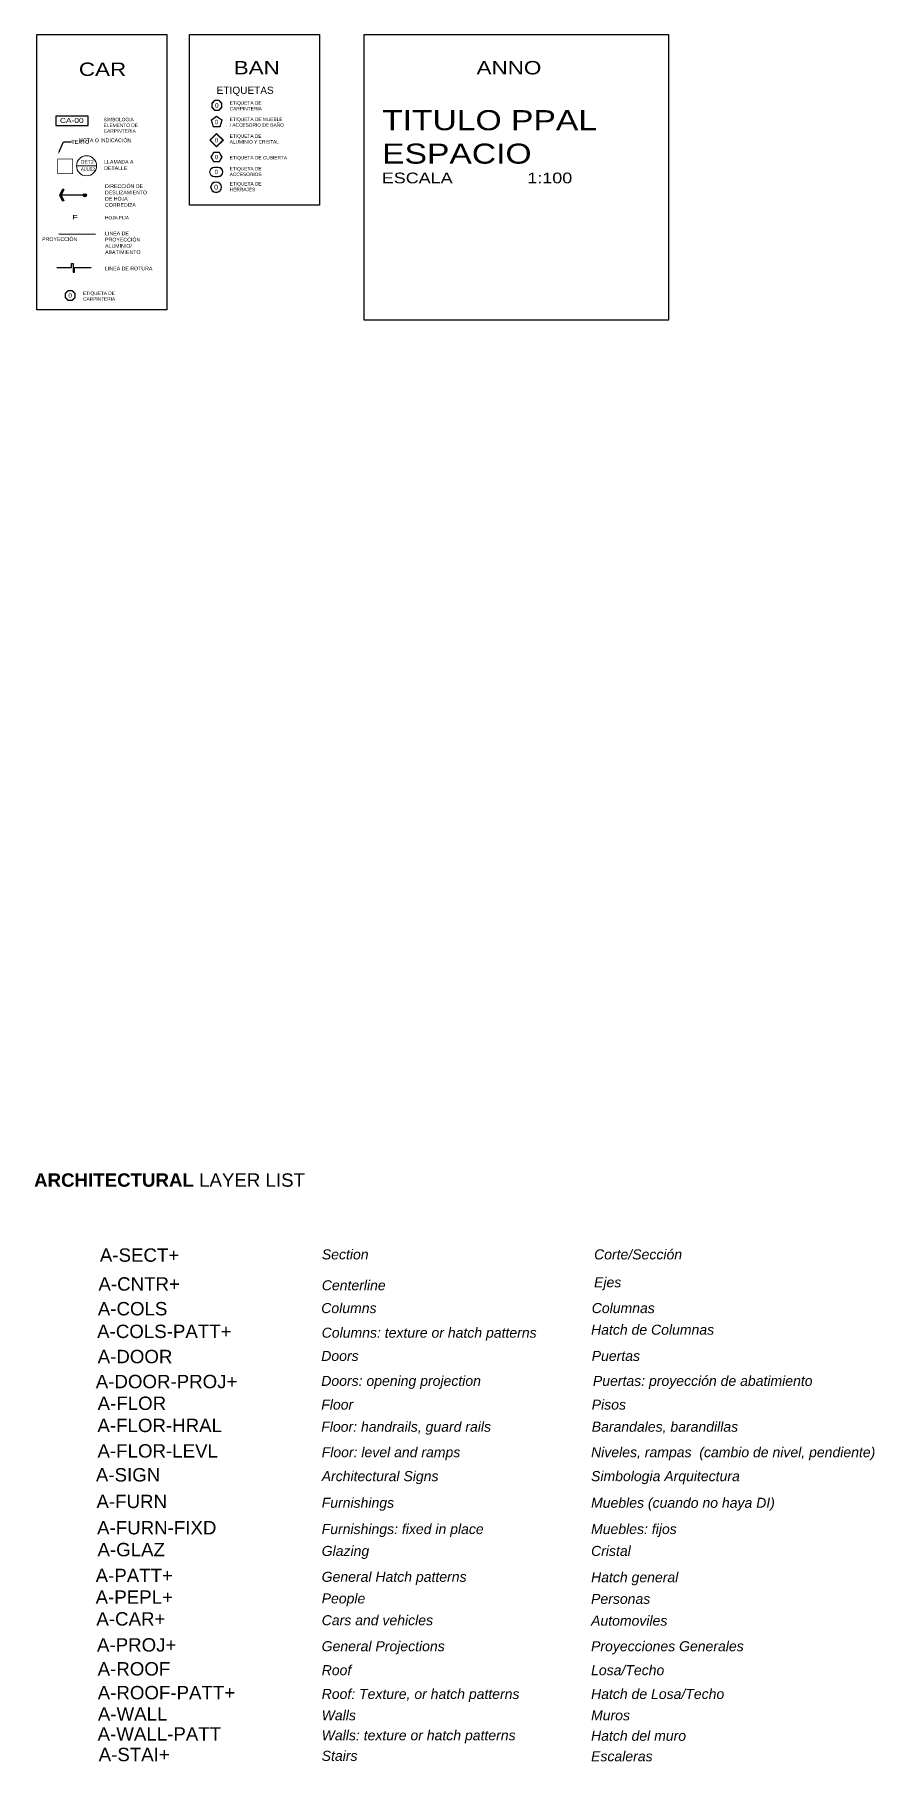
# Model space of a CAD drawing. Header units: metres. Extents: x 1769 to 3632, y 809 to 2652.
# Drawn here: x 1865.86 to 1878.43, y 1684.96 to 1710.78 of the extents above; entities that cross this region are included whole.
import ezdxf
from ezdxf import colors
from ezdxf.entities.mleader import LeaderData, LeaderLine
from ezdxf.enums import TextEntityAlignment as Align
from ezdxf.math import Vec2, Vec3

# ---------------------------------------------------------------- set-up
doc = ezdxf.new("R2010")
doc.units = ezdxf.units.M
doc.header["$LTSCALE"] = 10
doc.linetypes.add('HIDDEN', pattern=[9.525, 6.35, -3.175])
doc.linetypes.add('HIDDEN2', pattern=[4.7625, 3.175, -1.5875])
for name, color, linetype in [('A-ANNO-LABL', 3, 'Continuous'), ('A-ANNO-SIMB-CARP', 14, 'Continuous'), ('A-ANNO-TEXT', 3, 'Continuous'), ('A-CAR+', 8, 'Continuous'), ('A-CNTR+', 1, 'HIDDEN'), ('A-COLS', 6, 'Continuous'), ('A-COLS-PATT+', 8, 'Continuous'), ('A-DOOR', 1, 'Continuous'), ('A-DOOR-PROJ+', 1, 'HIDDEN'), ('A-FLOR', 1, 'Continuous'), ('A-FLOR-HRAL', 1, 'Continuous'), ('A-FLOR-LEVL', 2, 'Continuous'), ('A-FURN', 1, 'Continuous'), ('A-FURN-FIXD', 8, 'Continuous'), ('A-GLAZ', 150, 'Continuous'), ('A-PATT+', 8, 'Continuous'), ('A-PEPL+', 8, 'Continuous'), ('A-PROJ+', 1, 'HIDDEN'), ('A-ROOF', 6, 'Continuous'), ('A-ROOF-PATT+', 8, 'Continuous'), ('A-SECT+', 3, 'Continuous'), ('A-SIGN', 3, 'Continuous'), ('A-STAI', 5, 'Continuous'), ('A-WALL', 6, 'Continuous'), ('A-WALL-PATT', 8, 'Continuous')]:
    doc.layers.add(name, color=color, linetype=linetype)
for name, color, linetype, lineweight in [('A-ANNO-SIMB-CALLOUT', 30, 'Continuous', 5), ('A-ANNO-SIMB-ETIQ', 144, 'Continuous', 0), ('TEXTO GENERAL', 255, 'Continuous', 0)]:
    doc.layers.add(name, color=color, linetype=linetype, lineweight=lineweight)
doc.styles.add('arial', font='arial.ttf')
doc.styles.add('Arial_3', font='arial.ttf', dxfattribs={"height": 0.05})
doc.styles.add('Arial_4', font='arial.ttf', dxfattribs={"width": 0.7, "height": 0.0625})
doc.styles.add('EJE', font='arial.ttf')
doc.styles.add('SANSERIF', font='sanss___.ttf', dxfattribs={"width": 1.2, "height": 0.15})
doc.styles.add('textos', font='arial.ttf')

# ---------------------------------------------------------------- blocks, each defined once
blk = doc.blocks.new('CARPINTERIA')
blk.add_wipeout([(-0.187, 0.15), (-0.275, 0.062), (-0.275, -0.062), (-0.187, -0.15), (-0.063, -0.15), (0.025, -0.062), (0.025, 0.062), (-0.063, 0.15)])
for points in [[(-0.187, 0.15), (-0.275, 0.062), (-0.275, -0.062), (-0.187, -0.15), (-0.063, -0.15), (0.025, -0.062), (0.025, 0.062), (-0.063, 0.15)], [(-0.183, 0.14), (-0.265, 0.058), (-0.265, -0.058), (-0.183, -0.14), (-0.067, -0.14), (0.015, -0.058), (0.015, 0.058), (-0.067, 0.14)]]:
    blk.add_lwpolyline(points, close=True)
at = {"style": 'arial'}
blk.add_attdef('0', text='', height=0.136, dxfattribs=at).set_placement((-0.125, 0), align=Align.MIDDLE_CENTER)
blk = doc.blocks.new('BAÑOS')
blk.add_wipeout([(-0.016, -0.15), (0.051, 0.057), (-0.125, 0.185), (-0.301, 0.057), (-0.234, -0.15)])
for points in [[(-0.016, -0.15), (0.051, 0.057), (-0.125, 0.185), (-0.301, 0.057), (-0.234, -0.15)], [(-0.023, -0.14), (0.04, 0.053), (-0.125, 0.173), (-0.29, 0.053), (-0.227, -0.14)]]:
    blk.add_lwpolyline(points, close=True)
for points in [[(-0.184, -0.14), (-0.066, -0.14)], [(-0.184, -0.15), (-0.066, -0.15)]]:
    blk.add_lwpolyline(points)
at = {"style": 'arial'}
blk.add_attdef('0', text='', height=0.136, dxfattribs=at).set_placement((-0.125, 0), align=Align.MIDDLE_CENTER)
blk = doc.blocks.new('VIDRIO')
blk.add_wipeout([(-0.125, 0.212), (-0.337, 0), (-0.125, -0.212), (0.087, 0)])
for points in [[(-0.125, 0.212), (-0.337, 0), (-0.125, -0.212), (0.087, 0)], [(-0.125, 0.198), (-0.323, 0), (-0.125, -0.198), (0.073, 0)]]:
    blk.add_lwpolyline(points, close=True)
at = {"style": 'arial'}
blk.add_attdef('0', text='', height=0.136, dxfattribs=at).set_placement((-0.125, 0), align=Align.MIDDLE_CENTER)
blk = doc.blocks.new('CUBIERTAS')
blk.add_wipeout([(-0.038, -0.15), (0.048, 0), (-0.038, 0.15), (-0.212, 0.15), (-0.298, 0), (-0.212, -0.15)])
for points in [[(-0.038, -0.15), (0.048, 0), (-0.038, 0.15), (-0.212, 0.15), (-0.298, 0), (-0.212, -0.15)], [(-0.044, -0.14), (0.037, 0), (-0.044, 0.14), (-0.206, 0.14), (-0.287, 0), (-0.206, -0.14)]]:
    blk.add_lwpolyline(points, close=True)
at = {"style": 'arial'}
blk.add_attdef('0', text='', height=0.136, dxfattribs=at).set_placement((-0.125, 0), align=Align.MIDDLE_CENTER)
blk = doc.blocks.new('VARIOS')
for points in [[(-0.066, 0.15), (-0.184, 0.15)], [(-0.066, 0.14), (-0.184, 0.14)], [(-0.184, -0.14), (-0.066, -0.14)], [(-0.184, -0.15), (-0.066, -0.15)]]:
    blk.add_lwpolyline(points)
for centre, radius, start, end in [((-0.184, 0), 0.15, 90, 270), ((-0.184, 0), 0.14, 90, 270), ((-0.066, 0), 0.15, 270, 90), ((-0.066, 0), 0.14, 270, 90)]:
    blk.add_arc(centre, radius, start, end)
at = {"style": 'arial'}
blk.add_attdef('0', text='', height=0.136, dxfattribs=at).set_placement((-0.125, 0), align=Align.MIDDLE_CENTER)
blk = doc.blocks.new('ACC-1')
at = {"linetype": 'Continuous'}
for radius in [0.15, 0.14]:
    blk.add_circle((-0.125, 0), radius, dxfattribs=at)
at = {"style": 'arial'}
blk.add_attdef('0', text='', height=0.136, dxfattribs=at).set_placement((-0.125, 0), align=Align.MIDDLE_CENTER)
blk = doc.blocks.new('DESLIZ CARP')
h = blk.add_hatch(color=256)
edge = h.paths.add_edge_path()
edge.add_line((2270.026, 1234.069), (2270.026, 1234.116))
edge.add_ellipse((2270.026, 1234.092), major_axis=(-0.0164, 0.0164), ratio=1, start_angle=135, end_angle=315, ccw=False)
edge = h.paths.add_edge_path()
edge.add_line((2270.026, 1234.116), (2270.026, 1234.069))
edge.add_ellipse((2270.026, 1234.092), major_axis=(-0.0164, -0.0164), ratio=1, start_angle=-135, end_angle=45, ccw=False)
for p, q in [((2270.026, 1234.092), (2269.648, 1234.092)), ((2269.691, 1234.177), (2269.649, 1234.092)), ((2269.649, 1234.092), (2269.691, 1234.008)), ((2269.713, 1234.177), (2269.67, 1234.092)), ((2269.67, 1234.092), (2269.713, 1234.008)), ((2269.713, 1234.177), (2269.691, 1234.177)), ((2269.713, 1234.008), (2269.691, 1234.008))]:
    blk.add_line(p, q)
blk.add_circle((2270.026, 1234.092), 0.0233)
for points in [[(2269.713, 1234.177), (2269.67, 1234.092), (2269.691, 1234.177), (2269.649, 1234.092)], [(2269.713, 1234.008), (2269.67, 1234.092), (2269.691, 1234.008), (2269.649, 1234.092)]]:
    blk.add_solid(points)
blk = doc.blocks.new('Vista de diseño - Llamada métrica-1141-ALU402 - PLANTA AMPLIACIÓN BARANDAL')
at = {"layer": 'A-ANNO-SIMB-CALLOUT'}
blk.add_line((-0.006, 0), (0.006, 0), dxfattribs=at)
for start, end in [(360, 180), (180, 360)]:
    blk.add_arc((0, 0), 0.006, start, end, dxfattribs=at)

msp = doc.modelspace()

# ---------------------------------------------------------------- linework, layer by layer
for points in [[(1865.901, 1710.784), (1867.844, 1710.784), (1867.844, 1706.666), (1865.901, 1706.666)], [(1868.181, 1710.784), (1870.127, 1710.784), (1870.127, 1708.23), (1868.181, 1708.23)], [(1870.795, 1710.784), (1875.347, 1710.784), (1875.347, 1706.514), (1870.795, 1706.514)]]:
    msp.add_lwpolyline(points, close=True)
at = {"layer": 'A-ANNO-LABL'}
msp.add_lwpolyline([(1866.196, 1707.299), (1866.416, 1707.299), (1866.416, 1707.36), (1866.44, 1707.36), (1866.44, 1707.229), (1866.46, 1707.229), (1866.46, 1707.299), (1866.71, 1707.299)], dxfattribs=at)
at = {"layer": 'A-ANNO-SIMB-CALLOUT', "linetype": 'HIDDEN2', "ltscale": 0.01, "const_width": 0.01}
msp.add_lwpolyline([(1866.434, 1708.925), (1866.212, 1708.925), (1866.212, 1708.702), (1866.434, 1708.702)], close=True, dxfattribs=at)
at = {"layer": 'A-ANNO-SIMB-CARP'}
msp.add_lwpolyline([(1866.183, 1709.424), (1866.666, 1709.424), (1866.666, 1709.564), (1866.183, 1709.564)], close=True, dxfattribs=at)
at = {"layer": 'A-PROJ+', "linetype": 'HIDDEN', "ltscale": 0.01}
msp.add_line((1866.776, 1707.795), (1866.227, 1707.797), dxfattribs=at)

# ---------------------------------------------------------------- block references
at = {"layer": 'A-ANNO-SIMB-CALLOUT', "xscale": 24.99999999999999, "yscale": 24.99999999999999, "zscale": 24.99999999999999}
msp.add_blockref('Vista de diseño - Llamada métrica-1141-ALU402 - PLANTA AMPLIACIÓN BARANDAL', (1866.642, 1708.821), dxfattribs=at)
at = {"layer": 'A-ANNO-SIMB-CARP'}
msp.add_blockref('DESLIZ CARP', (-403.409, 474.288), dxfattribs=at)
at = {"layer": 'A-ANNO-SIMB-ETIQ'}
ref = msp.add_blockref('ACC-1', (1868.648, 1708.501), dxfattribs=dict(at, xscale=0.546, yscale=0.546, zscale=1.82))
ref.add_attrib('0', '0', dxfattribs={"layer": '0', "height": 0.0745, "style": 'arial', "oblique": 360}).set_placement((1868.579, 1708.501), align=Align.MIDDLE_CENTER)

# ---------------------------------------------------------------- texts
at = {"attachment_point": 2, "style": 'SANSERIF'}
for s, insert, char_height, width in [('{\\fSansSerif|b1|i0|c2|p2;\\W1;ARCHITECTURAL\\fSansSerif|b0|i0|c2|p2; LAYER LIST}', (1867.883, 1693.755), 0.2, 4.11335), ('\\pxql;{\\fArial|b0|i1|c0|p34;\\W1;Section}', (1871.357, 1692.618), 0.15, 2.39229), ('\\pxql;{\\fArial|b0|i1|c0|p34;\\W1;Corte/Sección}', (1875.458, 1692.618), 0.15, 2.45141), ('\\pxql;{\\fArial|b0|i1|c0|p34;\\W1;Ejes}', (1875.228, 1692.201), 0.15, 1.99262), ('\\pxql;{\\fArial|b0|i1|c0|p34;\\W1;Centerline}', (1870.8, 1692.156), 0.15, 1.27927), ('\\pxql;{\\fArial|b0|i1|c0|p34;\\W1;Columns}', (1871.772, 1691.815), 0.15, 3.23987), ('\\pxql;{\\fArial|b0|i1|c0|p34;\\W1;Columnas}', (1875.779, 1691.815), 0.15, 3.16412), ('\\pxql;{\\fArial|b0|i1|c0|p34;\\W1;Columns: texture or hatch patterns}', (1872.346, 1691.447), 0.15, 4.37498), ('\\pxql;{\\fArial|b0|i1|c0|p34;\\W1;Hatch de Columnas}', (1876.504, 1691.492), 0.15, 4.63391), ('\\pxql;{\\fArial|b0|i1|c0|p34;\\W1;Doors}', (1871.772, 1691.1), 0.15, 3.23987), ('\\pxql;{\\fArial|b0|i1|c0|p34;\\W1;Puertas}', (1875.779, 1691.1), 0.15, 3.16412), ('\\pxql;{\\fArial|b0|i1|c0|p34;\\W1;Doors: opening projection}', (1871.772, 1690.727), 0.15, 3.23987), ('\\pxql;{\\fArial|b0|i1|c0|p34;\\W1;Puertas: proyección de abatimiento}', (1875.951, 1690.727), 0.15, 3.47289), ('\\pxql;{\\fArial|b0|i1|c0|p34;\\W1;Floor}', (1871.772, 1690.372), 0.15, 3.23987), ('\\pxql;{\\fArial|b0|i1|c0|p34;\\W1;Pisos}', (1875.779, 1690.372), 0.15, 3.16412), ('\\pxql;{\\fArial|b0|i1|c0|p34;\\W1;Floor: handrails, guard rails}', (1871.772, 1690.041), 0.15, 3.23987), ('\\pxql;{\\fArial|b0|i1|c0|p34;\\W1;Barandales, barandillas}', (1875.779, 1690.041), 0.15, 3.16412), ('\\pxql;{\\fArial|b0|i1|c0|p34;\\W1;Floor: level and ramps}', (1872.346, 1689.66), 0.15, 4.37498), ('\\pxql;{\\fArial|b0|i1|c0|p34;\\W1;Niveles, rampas  (cambio de nivel, pendiente)}', (1876.504, 1689.66), 0.15, 4.63391), ('\\pxql;{\\fArial|b0|i1|c0|p34;\\W1;Architectural Signs}', (1872.346, 1689.302), 0.15, 4.37498), ('\\pxql;{\\fArial|b0|i1|c0|p34;\\W1;Simbologia Arquitectura}', (1876.504, 1689.302), 0.15, 4.63391), ('\\pxql;{\\fArial|b0|i1|c0|p34;\\W1;Furnishings}', (1872.346, 1688.904), 0.15, 4.37498), ('\\pxql;{\\fArial|b0|i1|c0|p34;\\W1;Muebles (cuando no haya DI)}', (1876.504, 1688.904), 0.15, 4.63391), ('\\pxql;{\\fArial|b0|i1|c0|p34;\\W1;Furnishings: fixed in place}', (1872.346, 1688.511), 0.15, 4.37498), ('\\pxql;{\\fArial|b0|i1|c0|p34;\\W1;Muebles: fijos}', (1876.504, 1688.511), 0.15, 4.63391), ('\\pxql;{\\fArial|b0|i1|c0|p34;\\W1;Glazing}', (1872.346, 1688.184), 0.15, 4.37498), ('\\pxql;{\\fArial|b0|i1|c0|p34;\\W1;Cristal}', (1876.504, 1688.184), 0.15, 4.63391), ('\\pxql;{\\fArial|b0|i1|c0|p34;\\W1;General Hatch patterns}', (1872.346, 1687.797), 0.15, 4.37498), ('\\pxql;{\\fArial|b0|i1|c0|p34;\\W1;Hatch general}', (1876.504, 1687.79), 0.15, 4.63391), ('\\pxql;{\\fArial|b0|i1|c0|p34;\\W1;People}', (1872.346, 1687.474), 0.15, 4.37498), ('\\pxql;{\\fArial|b0|i1|c0|p34;\\W1;Personas}', (1876.504, 1687.467), 0.15, 4.63391), ('\\pxql;{\\fArial|b0|i1|c0|p34;\\W1;Cars and vehicles}', (1872.346, 1687.148), 0.15, 4.37498), ('\\pxql;{\\fArial|b0|i1|c0|p34;\\W1;Automoviles}', (1876.504, 1687.141), 0.15, 4.63391), ('\\pxql;{\\fArial|b0|i1|c0|p34;\\W1;General Projections}', (1872.346, 1686.759), 0.15, 4.37498), ('\\pxql;{\\fArial|b0|i1|c0|p34;\\W1;Proyecciones Generales}', (1876.504, 1686.759), 0.15, 4.63391), ('\\pxql;{\\fArial|b0|i1|c0|p34;\\W1;Roof}', (1872.346, 1686.401), 0.15, 4.37498), ('\\pxql;{\\fArial|b0|i1|c0|p34;\\W1;Losa/Techo}', (1876.504, 1686.401), 0.15, 4.63391), ('\\pxql;{\\fArial|b0|i1|c0|p34;\\W1;Roof: Texture, or hatch patterns}', (1872.346, 1686.045), 0.15, 4.37498), ('\\pxql;{\\fArial|b0|i1|c0|p34;\\W1;Hatch de Losa/Techo}', (1876.504, 1686.045), 0.15, 4.63391), ('\\pxql;{\\fArial|b0|i1|c0|p34;\\W1;Walls}', (1872.346, 1685.726), 0.15, 4.37498), ('\\pxql;{\\fArial|b0|i1|c0|p34;\\W1;Muros}', (1876.504, 1685.726), 0.15, 4.63391), ('\\pxql;{\\fArial|b0|i1|c0|p34;\\W1;Walls: texture or hatch patterns}', (1872.346, 1685.427), 0.15, 4.37498), ('\\pxql;{\\fArial|b0|i1|c0|p34;\\W1;Hatch del muro}', (1876.504, 1685.42), 0.15, 4.63391), ('\\pxql;{\\fArial|b0|i1|c0|p34;\\W1;Stairs}', (1872.346, 1685.12), 0.15, 4.37498), ('\\pxql;{\\fArial|b0|i1|c0|p34;\\W1;Escaleras}', (1876.504, 1685.113), 0.15, 4.63391)]:
    msp.add_mtext(s, dxfattribs=dict(at, insert=insert, char_height=char_height, width=width))
at = {"layer": 'A-ANNO-LABL', "attachment_point": 2, "style": 'SANSERIF'}
for s, insert, char_height, width in [('\\pxql;TITULO PPAL^JESPACIO', (1873.455, 1709.653), 0.3, 4.78602), ('\\pxql;ESCALA               1:100', (1873.509, 1708.719), 0.16, 4.90188)]:
    msp.add_mtext(s, dxfattribs=dict(at, insert=insert, char_height=char_height, width=width))
at = {"layer": 'A-ANNO-SIMB-CALLOUT', "attachment_point": 1}
for s, insert, char_height, width, style in [('ALU03', (1866.557, 1708.798), 0.0561, 0.34633, 'Arial_4'), ('DET2', (1866.557, 1708.907), 0.054, 0.1241, 'Arial_3')]:
    msp.add_mtext(s, dxfattribs=dict(at, insert=insert, char_height=char_height, width=width, style=style))
at = {"layer": 'A-ANNO-SIMB-CARP', "style": 'EJE', "width": 1.2}
msp.add_text('CA-00', height=0.0746, rotation=359.9782, dxfattribs=at).set_placement((1866.421, 1709.499, 0), align=Align.MIDDLE_CENTER)
at = {"layer": 'A-ANNO-SIMB-CARP', "style": 'SANSERIF', "width": 1.5}
msp.add_text('F', height=0.064, rotation=359.9983, dxfattribs=at).set_placement((1866.43, 1708.02))
at = {"layer": 'A-CAR+', "ltscale": 0.01, "insert": (1867.305, 1687.193), "char_height": 0.2, "width": 2.09726, "attachment_point": 2, "style": 'SANSERIF'}
msp.add_mtext('{\\fArial|b0|i0|c0|p34;\\W1;A-CAR+}', dxfattribs=at)
at = {"layer": 'A-CNTR+', "ltscale": 0.01, "insert": (1867.429, 1692.201), "char_height": 0.2, "width": 2.09726, "attachment_point": 2, "style": 'SANSERIF'}
msp.add_mtext('{\\fArial|b0|i0|c0|p34;\\W1;A-CNTR+}', dxfattribs=at)
at = {"layer": 'A-COLS', "ltscale": 0.01, "insert": (1867.331, 1691.831), "char_height": 0.2, "width": 1.66619, "attachment_point": 2, "style": 'SANSERIF'}
msp.add_mtext('{\\fArial|b0|i0|c0|p34;\\W1;A-COLS}', dxfattribs=at)
at = {"layer": 'A-COLS-PATT+', "ltscale": 0.01, "insert": (1867.849, 1691.492), "char_height": 0.2, "width": 2.09726, "attachment_point": 2, "style": 'SANSERIF'}
msp.add_mtext('\\pxql;{\\fArial|b0|i0|c0|p34;\\W1;A-COLS-PATT+}', dxfattribs=at)
at = {"layer": 'A-DOOR', "ltscale": 0.01, "insert": (1867.367, 1691.116), "char_height": 0.2, "width": 1.66619, "attachment_point": 2, "style": 'SANSERIF'}
msp.add_mtext('{\\fArial|b0|i0|c0|p34;\\W1;A-DOOR}', dxfattribs=at)
at = {"layer": 'A-DOOR-PROJ+', "ltscale": 0.01, "insert": (1867.839, 1690.742), "char_height": 0.2, "width": 2.12801, "attachment_point": 2, "style": 'SANSERIF'}
msp.add_mtext('{\\fArial|b0|i0|c0|p34;\\W1;A-DOOR-PROJ+}', dxfattribs=at)
at = {"layer": 'A-FLOR', "ltscale": 0.01, "insert": (1867.32, 1690.417), "char_height": 0.2, "width": 1.66619, "attachment_point": 2, "style": 'SANSERIF'}
msp.add_mtext('{\\fArial|b0|i0|c0|p34;\\W1;A-FLOR}', dxfattribs=at)
at = {"layer": 'A-FLOR-HRAL', "ltscale": 0.01, "insert": (1867.736, 1690.086), "char_height": 0.2, "width": 1.66619, "attachment_point": 2, "style": 'SANSERIF'}
msp.add_mtext('{\\fArial|b0|i0|c0|p34;\\W1;A-FLOR-HRAL}', dxfattribs=at)
at = {"layer": 'A-FLOR-LEVL', "ltscale": 0.01, "insert": (1867.706, 1689.705), "char_height": 0.2, "width": 1.66619, "attachment_point": 2, "style": 'SANSERIF'}
msp.add_mtext('{\\fArial|b0|i0|c0|p34;\\W1;A-FLOR-LEVL}', dxfattribs=at)
at = {"layer": 'A-FURN', "ltscale": 0.01, "insert": (1867.318, 1688.949), "char_height": 0.2, "width": 1.66619, "attachment_point": 2, "style": 'SANSERIF'}
msp.add_mtext('{\\fArial|b0|i0|c0|p34;\\W1;A-FURN}', dxfattribs=at)
at = {"layer": 'A-FURN-FIXD', "ltscale": 0.01, "insert": (1867.692, 1688.556), "char_height": 0.2, "width": 1.66619, "attachment_point": 2, "style": 'SANSERIF'}
msp.add_mtext('{\\fArial|b0|i0|c0|p34;\\W1;A-FURN-FIXD}', dxfattribs=at)
at = {"layer": 'A-GLAZ', "ltscale": 0.01, "insert": (1867.31, 1688.229), "char_height": 0.2, "width": 1.66619, "attachment_point": 2, "style": 'SANSERIF'}
msp.add_mtext('{\\fArial|b0|i0|c0|p34;\\W1;A-GLAZ}', dxfattribs=at)
at = {"layer": 'A-PATT+', "ltscale": 0.01, "insert": (1867.356, 1687.842), "char_height": 0.2, "width": 2.09726, "attachment_point": 2, "style": 'SANSERIF'}
msp.add_mtext('{\\fArial|b0|i0|c0|p34;\\W1;A-PATT+}', dxfattribs=at)
at = {"layer": 'A-PEPL+', "ltscale": 0.01, "insert": (1867.356, 1687.519), "char_height": 0.2, "width": 2.09726, "attachment_point": 2, "style": 'SANSERIF'}
msp.add_mtext('{\\fArial|b0|i0|c0|p34;\\W1;A-PEPL+}', dxfattribs=at)
at = {"layer": 'A-PROJ+', "ltscale": 0.03, "insert": (1866.24, 1707.724), "char_height": 0.056, "attachment_point": 5, "style": 'arial'}
msp.add_mtext('\\pxql;PROYECCIÓN', dxfattribs=at)
at = {"layer": 'A-PROJ+', "ltscale": 0.01, "insert": (1867.392, 1686.804), "char_height": 0.2, "width": 1.66619, "attachment_point": 2, "style": 'SANSERIF'}
msp.add_mtext('{\\fArial|b0|i0|c0|p34;\\W1;A-PROJ+}', dxfattribs=at)
at = {"layer": 'A-ROOF', "ltscale": 0.01, "insert": (1867.351, 1686.446), "char_height": 0.2, "width": 1.66619, "attachment_point": 2, "style": 'SANSERIF'}
msp.add_mtext('{\\fArial|b0|i0|c0|p34;\\W1;A-ROOF}', dxfattribs=at)
at = {"layer": 'A-ROOF-PATT+', "ltscale": 0.01, "insert": (1867.837, 1686.09), "char_height": 0.2, "width": 2.27712, "attachment_point": 2, "style": 'SANSERIF'}
msp.add_mtext('{\\fArial|b0|i0|c0|p34;\\W1;A-ROOF-PATT+}', dxfattribs=at)
at = {"layer": 'A-SECT+', "ltscale": 0.01, "insert": (1867.435, 1692.633), "char_height": 0.2, "width": 1.66619, "attachment_point": 2, "style": 'SANSERIF'}
msp.add_mtext('{\\fArial|b0|i0|c0|p34;\\W1;A-SECT+}', dxfattribs=at)
at = {"layer": 'A-SIGN', "ltscale": 0.01, "insert": (1867.263, 1689.347), "char_height": 0.2, "width": 1.66619, "attachment_point": 2, "style": 'SANSERIF'}
msp.add_mtext('{\\fArial|b0|i0|c0|p34;\\W1;A-SIGN}', dxfattribs=at)
at = {"layer": 'A-STAI', "ltscale": 0.01, "insert": (1867.355, 1685.165), "char_height": 0.2, "width": 2.09726, "attachment_point": 2, "style": 'SANSERIF'}
msp.add_mtext('{\\fArial|b0|i0|c0|p34;\\W1;A-STAI+}', dxfattribs=at)
at = {"layer": 'A-WALL', "ltscale": 0.01, "insert": (1867.331, 1685.771), "char_height": 0.2, "width": 1.14317, "attachment_point": 2, "style": 'SANSERIF'}
msp.add_mtext('{\\fArial|b0|i0|c0|p34;\\W1;A-WALL}', dxfattribs=at)
at = {"layer": 'A-WALL-PATT', "ltscale": 0.01, "insert": (1867.731, 1685.472), "char_height": 0.2, "width": 2.09726, "attachment_point": 2, "style": 'SANSERIF'}
msp.add_mtext('{\\fArial|b0|i0|c0|p34;\\W1;A-WALL-PATT}', dxfattribs=at)
at = {"layer": 'TEXTO GENERAL', "ltscale": 2.5, "style": 'textos'}
msp.add_text('ETIQUETAS', height=0.1078, rotation=360, dxfattribs=at).set_placement((1868.588, 1709.896, 0))
at = {"layer": 'TEXTO GENERAL', "char_height": 0.2, "width": 0.92525, "attachment_point": 2, "style": 'SANSERIF'}
for s, insert in [('CAR', (1866.881, 1710.365)), ('BAN', (1869.188, 1710.388)), ('ANNO', (1872.959, 1710.388))]:
    msp.add_mtext(s, dxfattribs=dict(at, insert=insert))
at = {"layer": 'TEXTO GENERAL', "linetype": 'Continuous', "char_height": 0.0512, "attachment_point": 8, "rotation": 359.9983, "style": 'arial'}
for s, insert, width in [('\\pxql;SIMBOLOGIA ELEMENTO DE CARPINTERIA', (1867.191, 1709.316), 0.58683), ('\\pxql;ETIQUETA DE HERRAJES', (1869.183, 1708.44), 0.80004), ('\\pxql;HOJA FIJA', (1867.142, 1708.018), 0.4476)]:
    msp.add_mtext(s, dxfattribs=dict(at, insert=insert, width=width))
at = {"layer": 'TEXTO GENERAL', "linetype": 'ByBlock', "insert": (1866.918, 1709.201), "char_height": 0.056, "attachment_point": 5, "style": 'arial'}
msp.add_mtext('\\pxql;NOTA O INDICACIÓN', dxfattribs=at)
at = {"layer": 'TEXTO GENERAL', "color": 7, "linetype": 'ByBlock', "insert": (1867.249, 1708.833), "char_height": 0.056, "width": 0.68723, "attachment_point": 5, "style": 'arial'}
msp.add_mtext('\\pxql;LLAMADA A DETALLE', dxfattribs=at)
at = {"layer": 'TEXTO GENERAL', "linetype": 'ByBlock', "char_height": 0.056, "attachment_point": 5, "style": 'arial'}
for s, insert, width in [('\\pxql;DIRECCIÓN DE DESLIZAMIENTO DE HOJA CORREDIZA', (1867.231, 1708.375), 0.62566), ('\\pxql;LINEA DE PROYECCIÓN ALUMINIO/ ABATIMIENTO', (1867.336, 1707.67), 0.83463), ('\\pxql;LINEA DE ROTURA', (1867.255, 1707.285), 0.67282)]:
    msp.add_mtext(s, dxfattribs=dict(at, insert=insert, width=width))

# ---------------------------------------------------------------- leaders
at = {"layer": 'A-ANNO-TEXT'}
ml = msp.add_multileader_mtext('Standard', dxfattribs=at)
ml.set_content('TEXTO{\\C1; }', color=256, style='arial')
ml.set_leader_properties(color=1)
ml.build(insert=Vec2(0, 0))
ml.multileader.update_dxf_attribs({"dogleg_length": 0.25, "arrow_head_size": 0.0579})
ctx = ml.context
ctx.base_point, ctx.char_height, ctx.arrow_head_size, ctx.landing_gap_size, ctx.plane_origin = Vec3(1866.415, 1709.177), 0.05789, 0.0579, 0, Vec3(1865.623, 1708.867)
notes = []
notes.append((ctx, [(0, (1, 1, 0), (1866.296, 1709.177), (1, 0), 0.119, [(0, [(1866.215, 1708.991)], 0, [])])]))
ctx.mtext.insert, ctx.mtext.width, ctx.mtext.flow_direction = Vec3(1866.415, 1709.207), 1.2113, 5
for ctx, leaders in notes:
    for number, flags, end, landing, length, lines in leaders:
        leader = LeaderData()
        leader.index, (leader.has_last_leader_line, leader.has_dogleg_vector, leader.attachment_direction) = number, flags
        leader.last_leader_point, leader.dogleg_vector, leader.dogleg_length = Vec3(end), Vec3(landing), length
        for number, points, colour, breaks in lines:
            line = LeaderLine()
            line.index, line.vertices, line.color, line.breaks = number, Vec3.list(points), colors.encode_raw_color(colour), breaks
            leader.lines.append(line)
        ctx.leaders.append(leader)

# ---------------------------------------------------------------- next in the draw order: block references
at = {"layer": 'A-ANNO-SIMB-ETIQ', "xscale": 0.4997999999999992, "yscale": 0.4997999999999992, "zscale": 0.4997999999999992, "rotation": 6.127322035740674e-05}
for p in [(1868.653, 1709.725), (1866.46, 1706.882)]:
    msp.add_blockref('CARPINTERIA', p, dxfattribs=at).add_auto_attribs({'0': '0'})

# ---------------------------------------------------------------- next in the draw order: texts
at = {"layer": 'TEXTO GENERAL', "linetype": 'Continuous', "char_height": 0.0512, "width": 0.81505, "attachment_point": 8, "rotation": 359.9983, "style": 'arial'}
for insert in [(1869.19, 1709.648), (1866.997, 1706.804)]:
    msp.add_mtext('\\pxql;ETIQUETA DE CARPINTERIA', dxfattribs=dict(at, insert=insert))

# ---------------------------------------------------------------- next in the draw order: block references
at = {"layer": 'A-ANNO-SIMB-ETIQ', "xscale": 0.4759465851056375, "yscale": 0.4759465851056375, "zscale": 0.4759465851056375, "rotation": 6.200607142655734e-05}
msp.add_blockref('BAÑOS', (1868.647, 1709.476, 0), dxfattribs=at).add_auto_attribs({'0': '0'})

# ---------------------------------------------------------------- next in the draw order: texts
at = {"layer": 'TEXTO GENERAL', "linetype": 'Continuous', "insert": (1869.188, 1709.405), "char_height": 0.0512, "width": 0.8113, "attachment_point": 8, "rotation": 359.9983, "style": 'arial'}
msp.add_mtext('\\pxql;ETIQUETA DE MUEBLE / ACCESORIO DE BAÑO', dxfattribs=at)

# ---------------------------------------------------------------- next in the draw order: block references
at = {"layer": 'A-ANNO-SIMB-ETIQ', "xscale": 0.4799999999999998, "yscale": 0.4799999999999998, "zscale": 0.4799999999999998, "rotation": 6.127322035740673e-05}
msp.add_blockref('VIDRIO', (1868.646, 1709.204, 0), dxfattribs=at).add_auto_attribs({'0': '0'})

# ---------------------------------------------------------------- next in the draw order: block references
at = {"layer": 'A-ANNO-SIMB-ETIQ', "xscale": 0.4759465851056377, "yscale": 0.4759465851056377, "zscale": 0.4759465851056377}
msp.add_blockref('CUBIERTAS', (1868.645, 1708.952, 0), dxfattribs=at).add_auto_attribs({'0': '0'})

# ---------------------------------------------------------------- next in the draw order: texts
at = {"layer": 'TEXTO GENERAL', "linetype": 'Continuous', "insert": (1869.19, 1709.153), "char_height": 0.0512, "width": 0.81505, "attachment_point": 8, "rotation": 359.9983, "style": 'arial'}
msp.add_mtext('\\pxql;ETIQUETA DE ALUMINIO Y CRISTAL', dxfattribs=at)

# ---------------------------------------------------------------- next in the draw order: block references
at = {"layer": 'A-ANNO-SIMB-ETIQ', "xscale": 0.4759465851056377, "yscale": 0.4759465851056377, "zscale": 0.4759465851056377}
msp.add_blockref('VARIOS', (1868.642, 1708.729), dxfattribs=at).add_auto_attribs({'0': '0'})

# ---------------------------------------------------------------- next in the draw order: texts
at = {"layer": 'TEXTO GENERAL', "linetype": 'Continuous', "char_height": 0.0512, "attachment_point": 8, "rotation": 359.9983, "style": 'arial'}
for s, insert, width in [('\\pxql;ETIQUETA DE ACCESORIOS', (1869.183, 1708.666), 0.80004), ('\\pxql;ETIQUETA DE CUBIERTA', (1869.19, 1708.902), 0.81505)]:
    msp.add_mtext(s, dxfattribs=dict(at, insert=insert, width=width))

doc.saveas('drawing.dxf')
